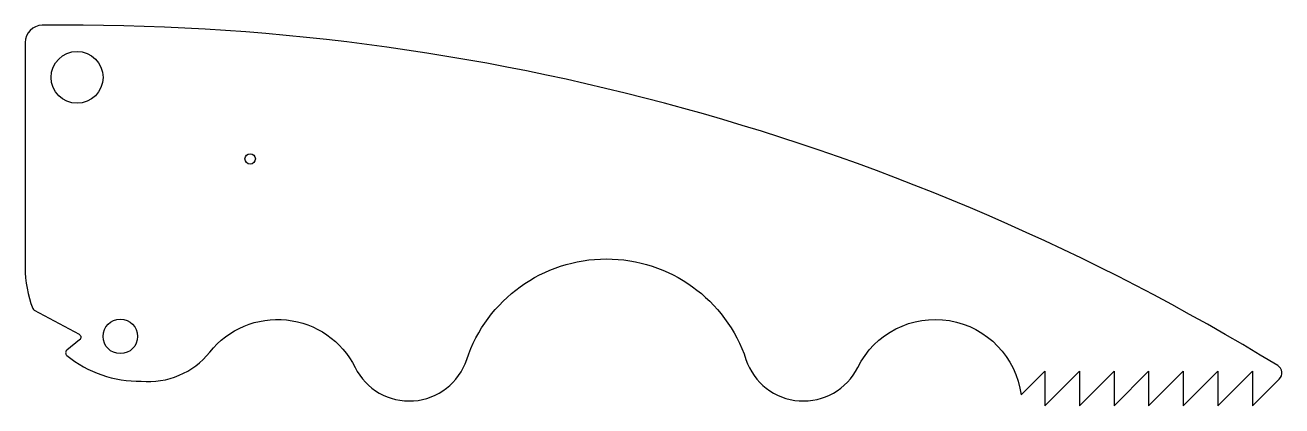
# Model space of a CAD drawing. Extents: x -5.4 to 67.2, y -3 to 19.
import ezdxf

# ---------------------------------------------------------------- set-up
doc = ezdxf.new("R2010")
doc.units = 0
doc.layers.get('0').update_dxf_attribs({"linetype": 'CONTINUOUS'})

msp = doc.modelspace()

# ---------------------------------------------------------------- linework, layer by layer
msp.add_lwpolyline([(-4.945, 2.641, 0.179181), (-4.853, 2.537), (-2.267, 1.144, -0.538128), (-2.237, 0.811), (-2.97, 0.227, 0.47807), (-2.972, -0.084, 0.178243), (1.317, -1.564, 0.254938), (5.286, 0.112, -0.549056), (13.677, -0.775, 0.669436), (20.133, -0.32, -0.721553), (36.266, -0.32, 0.669436), (42.722, -0.775, -0.742208), (52.159, -2.37), (53.529, -1), (53.529, -3), (55.529, -1), (55.529, -3), (57.529, -1), (57.529, -3), (59.529, -1), (59.529, -3), (61.529, -1), (61.529, -3), (63.529, -1), (63.529, -3), (65.529, -1), (65.529, -3), (67.081, -1.448, 0.485283), (66.989, -0.668, 0.140889), (-4.394, 19.014, 0.411026), (-5.383, 18.014), (-5.383, 5, 0.092123)], format="xyb", close=True)
for centre, radius in [((-2.383, 16), 1.5), ((7.617, 11.283), 0.3), ((0.117, 1.022), 1)]:
    msp.add_circle(centre, radius)

doc.saveas('drawing.dxf')
